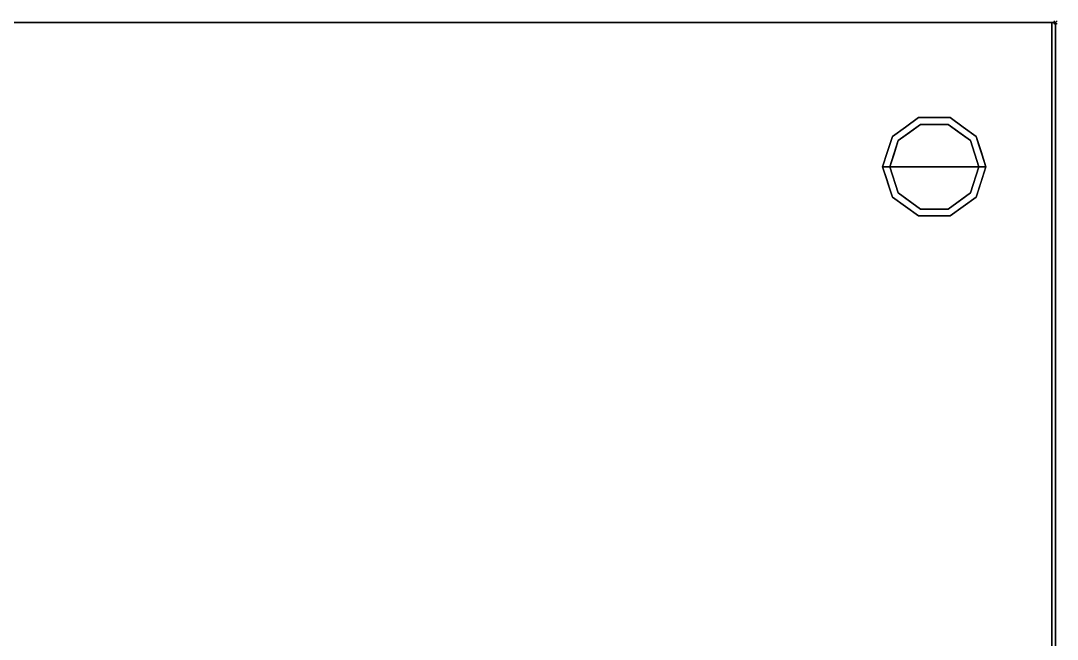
# Model space of a CAD drawing. Header units: millimetres. Extents: x -14 to 2116, y -1098 to 1.
# Drawn here: x 1534 to 2116, y -346 to 1 of the extents above; entities that cross this region are included whole.
import ezdxf

# ---------------------------------------------------------------- set-up
doc = ezdxf.new("R2010")
doc.units = ezdxf.units.MM
doc.header["$PDMODE"] = 3
doc.linetypes.add('NASCOSTA', pattern=[9.525, 6.35, -3.175])
for name, color, linetype in [('IQ_200_2D', 1, 'Continuous'), ('IQ_200_3D', 1, 'Continuous'), ('IQ_204_2D', 7, 'Continuous'), ('IQ_204_3D', 7, 'Continuous'), ('IQ_INS_3D', 3, 'Continuous')]:
    doc.layers.add(name, color=color, linetype=linetype)

msp = doc.modelspace()

# ---------------------------------------------------------------- linework, layer by layer
at = {"layer": 'IQ_200_2D'}
msp.add_lwpolyline([(0, 0), (2115, 0), (2115, -700), (0, -700)], close=True, dxfattribs=at)
at = {"layer": 'IQ_200_3D'}
for points in [[(2115, -700, 850), (0, -700, 850), (0, 0, 850), (2115, 0, 850)], [(2115, 0, 900), (0, 0, 900), (0, -700, 900), (2115, -700, 900)], [(2115, 0, 900), (0, 0, 900), (0, 0, 850), (2115, 0, 850)], [(2113, -645, 150), (2, -645, 150), (2, 0, 150), (2113, 0, 150)], [(2113, 0, 150), (2, 0, 150), (2, 0, 850), (2113, 0, 850)], [(2115, -700, 850), (2115, 0, 850), (2115, 0, 900), (2115, -700, 900)]]:
    msp.add_3dface(points, dxfattribs=at)
for points, invisible_edges in [([(2113, -645, 198), (2113, 0, 850), (2113, -695, 850), (2113, -695, 198)], 1), ([(2113, 0, 150), (2113, 0, 850), (2113, -645, 198), (2113, -645, 150)], 2)]:
    msp.add_3dface(points, dxfattribs=dict(at, invisible_edges=invisible_edges))
at = {"layer": 'IQ_204_2D', "color": 7, "linetype": 'NASCOSTA', "ltscale": 10}
msp.add_lwpolyline([(2, 0), (2113, 0), (2113, -645), (2, -645)], close=True, dxfattribs=at)
at = {"layer": 'IQ_204_3D'}
for points, invisible_edges in [([(2039.27, -57.22), (2047, -81), (2022, -81), (2026.77, -66.31)], 1), ([(2023.54, -63.95, 25), (2038.04, -53.42, 25), (2039.27, -57.22, 25), (2026.77, -66.31, 25)], 10), ([(2030.79, -58.69, 150), (2038.04, -53.42, 150), (2038.04, -53.42, 25), (2030.79, -58.69, 25)], 10), ([(2033.02, -61.76), (2033.02, -61.76, 25), (2039.27, -57.22, 25), (2039.27, -57.22)], 5), ([(2047, -53.42, 25), (2038.04, -53.42, 25), (2038.04, -53.42, 150), (2047, -53.42, 150)], 10), ([(2038.04, -53.42, 25), (2055.96, -53.42, 25), (2054.73, -57.22, 25), (2039.27, -57.22, 25)], 10), ([(2039.27, -57.22), (2039.27, -57.22, 25), (2047, -57.22, 25), (2047, -57.22)], 5), ([(2047, -81), (2047, -81), (2039.27, -57.22), (2054.73, -57.22)], 11), ([(2055.96, -53.42, 25), (2047, -53.42, 25), (2047, -53.42, 150), (2055.96, -53.42, 150)], 10), ([(2047, -57.22), (2047, -57.22, 25), (2054.73, -57.22, 25), (2054.73, -57.22)], 5), ([(2072, -81), (2047, -81), (2054.73, -57.22), (2067.23, -66.31)], 2), ([(2054.73, -57.22, 25), (2055.96, -53.42, 25), (2070.46, -63.95, 25), (2067.23, -66.31, 25)], 5), ([(2060.98, -61.76), (2054.73, -57.22), (2054.73, -57.22, 25), (2060.98, -61.76, 25)], 10), ([(2055.96, -53.42, 150), (2063.21, -58.69, 150), (2063.21, -58.69, 25), (2055.96, -53.42, 25)], 10), ([(2018, -81, 25), (2023.54, -63.95, 25), (2026.77, -66.31, 25), (2022, -81, 25)], 2), ([(2023.54, -63.95, 25), (2020.77, -72.48, 25), (2020.77, -72.48, 150), (2023.54, -63.95, 150)], 10), ([(2023.54, -63.95, 150), (2030.79, -58.69, 150), (2030.79, -58.69, 25), (2023.54, -63.95, 25)], 10), ([(2026.77, -66.31), (2026.77, -66.31, 25), (2033.02, -61.76, 25), (2033.02, -61.76)], 5), ([(2067.23, -66.31), (2060.98, -61.76), (2060.98, -61.76, 25), (2067.23, -66.31, 25)], 10), ([(2070.46, -63.95, 25), (2063.21, -58.69, 25), (2063.21, -58.69, 150), (2070.46, -63.95, 150)], 10), ([(2067.23, -66.31, 25), (2070.46, -63.95, 25), (2076, -81, 25), (2072, -81, 25)], 1), ([(2070.46, -63.95, 25), (2070.46, -63.95, 25), (2070.46, -63.95, 150), (2072.07, -68.92, 25)], 6), ([(2073.23, -72.48, 150), (2073.23, -72.48, 150), (2072.07, -68.92, 25), (2070.46, -63.95, 150)], 6), ([(2024.39, -73.65), (2024.39, -73.65, 25), (2026.77, -66.31, 25), (2026.77, -66.31)], 5), ([(2069.68, -73.87), (2069.68, -73.87), (2067.23, -66.31), (2069.61, -73.65, 25)], 13), ([(2067.23, -66.31, 25), (2067.23, -66.31, 25), (2069.61, -73.65, 25), (2067.23, -66.31)], 13), ([(2073.23, -72.48, 150), (2073.23, -72.48, 150), (2073.69, -73.88, 25), (2072.07, -68.92, 25)], 11), ([(2020.77, -72.48, 150), (2020.77, -72.48, 25), (2018, -81, 25), (2018, -81, 150)], 1), ([(2022, -81), (2022, -81, 25), (2024.39, -73.65, 25), (2024.39, -73.65)], 4), ([(2069.61, -73.65, 25), (2069.61, -73.65, 25), (2072, -81, 25), (2069.68, -73.87)], 13), ([(2072, -81, 25), (2072, -81, 25), (2072, -81), (2069.68, -73.87)], 9), ([(2073.23, -72.48, 150), (2073.23, -72.48, 150), (2076, -81, 150), (2073.69, -73.88, 25)], 13), ([(2076, -81, 150), (2076, -81, 150), (2076, -81, 25), (2073.69, -73.88, 25)], 9), ([(2018, -81, 150), (2018, -81, 150), (2018, -81, 25), (2020.31, -88.12, 25)], 9), ([(2020.77, -89.52, 150), (2020.77, -89.52, 150), (2018, -81, 150), (2020.31, -88.12, 25)], 13), ([(2018, -81, 25), (2022, -81, 25), (2026.77, -95.69, 25), (2023.54, -98.05, 25)], 4), ([(2024.39, -88.35, 25), (2024.39, -88.35, 25), (2022, -81, 25), (2024.32, -88.13)], 13), ([(2022, -81, 25), (2022, -81, 25), (2022, -81), (2024.32, -88.13)], 9), ([(2022, -81), (2047, -81), (2039.27, -104.78), (2026.77, -95.69)], 2), ([(2039.27, -104.78), (2039.27, -104.78), (2047, -81), (2054.73, -104.78)], 6), ([(2054.73, -104.78), (2047, -81), (2072, -81), (2067.23, -95.69)], 1), ([(2067.23, -95.69, 25), (2072, -81, 25), (2076, -81, 25), (2070.46, -98.05, 25)], 8), ([(2072, -81, 25), (2072, -81, 25), (2069.61, -88.35, 25), (2069.68, -88.13)], 13), ([(2069.68, -88.13), (2069.68, -88.13), (2072, -81), (2072, -81, 25)], 9), ([(2073.23, -89.52, 25), (2073.23, -89.52, 25), (2076, -81, 25), (2073.69, -88.12, 150)], 13), ([(2076, -81, 150), (2076, -81, 150), (2073.69, -88.12, 150), (2076, -81, 25)], 4), ([(2020.77, -89.52, 150), (2020.77, -89.52, 150), (2020.31, -88.12, 25), (2021.93, -93.08, 25)], 11), ([(2020.77, -89.52, 150), (2020.77, -89.52, 150), (2021.93, -93.08, 25), (2023.54, -98.05, 150)], 6), ([(2024.32, -88.13), (2024.32, -88.13), (2026.77, -95.69), (2024.39, -88.35, 25)], 13), ([(2026.77, -95.69, 25), (2026.77, -95.69, 25), (2024.39, -88.35, 25), (2026.77, -95.69)], 13), ([(2069.68, -88.13), (2069.68, -88.13), (2069.61, -88.35, 25), (2067.23, -95.69)], 6), ([(2067.23, -95.69), (2067.23, -95.69), (2069.61, -88.35, 25), (2067.23, -95.69, 25)], 11), ([(2073.23, -89.52, 25), (2073.23, -89.52, 25), (2072.07, -93.08, 150), (2070.46, -98.05, 25)], 6), ([(2073.23, -89.52, 25), (2073.23, -89.52, 25), (2073.69, -88.12, 150), (2072.07, -93.08, 150)], 11), ([(2023.54, -98.05, 25), (2023.54, -98.05, 25), (2023.54, -98.05, 150), (2021.93, -93.08, 25)], 6), ([(2023.54, -98.05, 25), (2026.77, -95.69, 25), (2039.27, -104.78, 25), (2038.04, -108.58, 25)], 5), ([(2030.79, -103.31, 150), (2023.54, -98.05, 150), (2023.54, -98.05, 25), (2030.79, -103.31, 25)], 10), ([(2026.77, -95.69, 25), (2026.77, -95.69), (2033.02, -100.24), (2033.02, -100.24, 25)], 5), ([(2054.73, -104.78, 25), (2067.23, -95.69, 25), (2070.46, -98.05, 25), (2055.96, -108.58, 25)], 10), ([(2067.23, -95.69), (2067.23, -95.69, 25), (2060.98, -100.24, 25), (2060.98, -100.24)], 5), ([(2063.21, -103.31, 25), (2070.46, -98.05, 25), (2070.46, -98.05, 150), (2063.21, -103.31, 150)], 10), ([(2070.46, -98.05, 150), (2070.46, -98.05, 150), (2070.46, -98.05, 25), (2072.07, -93.08, 150)], 6), ([(2030.79, -103.31, 25), (2038.04, -108.58, 25), (2038.04, -108.58, 150), (2030.79, -103.31, 150)], 10), ([(2033.02, -100.24, 25), (2033.02, -100.24), (2039.27, -104.78), (2039.27, -104.78, 25)], 5), ([(2054.73, -104.78, 25), (2054.73, -104.78), (2060.98, -100.24), (2060.98, -100.24, 25)], 5), ([(2055.96, -108.58, 25), (2063.21, -103.31, 25), (2063.21, -103.31, 150), (2055.96, -108.58, 150)], 10), ([(2038.04, -108.58, 25), (2039.27, -104.78, 25), (2054.73, -104.78, 25), (2055.96, -108.58, 25)], 5), ([(2047, -108.58, 150), (2038.04, -108.58, 150), (2038.04, -108.58, 25), (2047, -108.58, 25)], 10), ([(2039.27, -104.78), (2047, -104.78), (2054.73, -104.78, 25), (2047, -104.78, 25)], 10), ([(2047, -104.78, 25), (2047, -104.78, 25), (2039.27, -104.78, 25), (2039.27, -104.78)], 13), ([(2054.73, -104.78, 25), (2054.73, -104.78, 25), (2047, -104.78), (2054.73, -104.78)], 11), ([(2047, -108.58, 25), (2055.96, -108.58, 25), (2055.96, -108.58, 150), (2047, -108.58, 150)], 10)]:
    msp.add_3dface(points, dxfattribs=dict(at, invisible_edges=invisible_edges))
at = {"layer": 'IQ_INS_3D'}
msp.add_point((2115, 0), dxfattribs=at)

doc.saveas('drawing.dxf')
